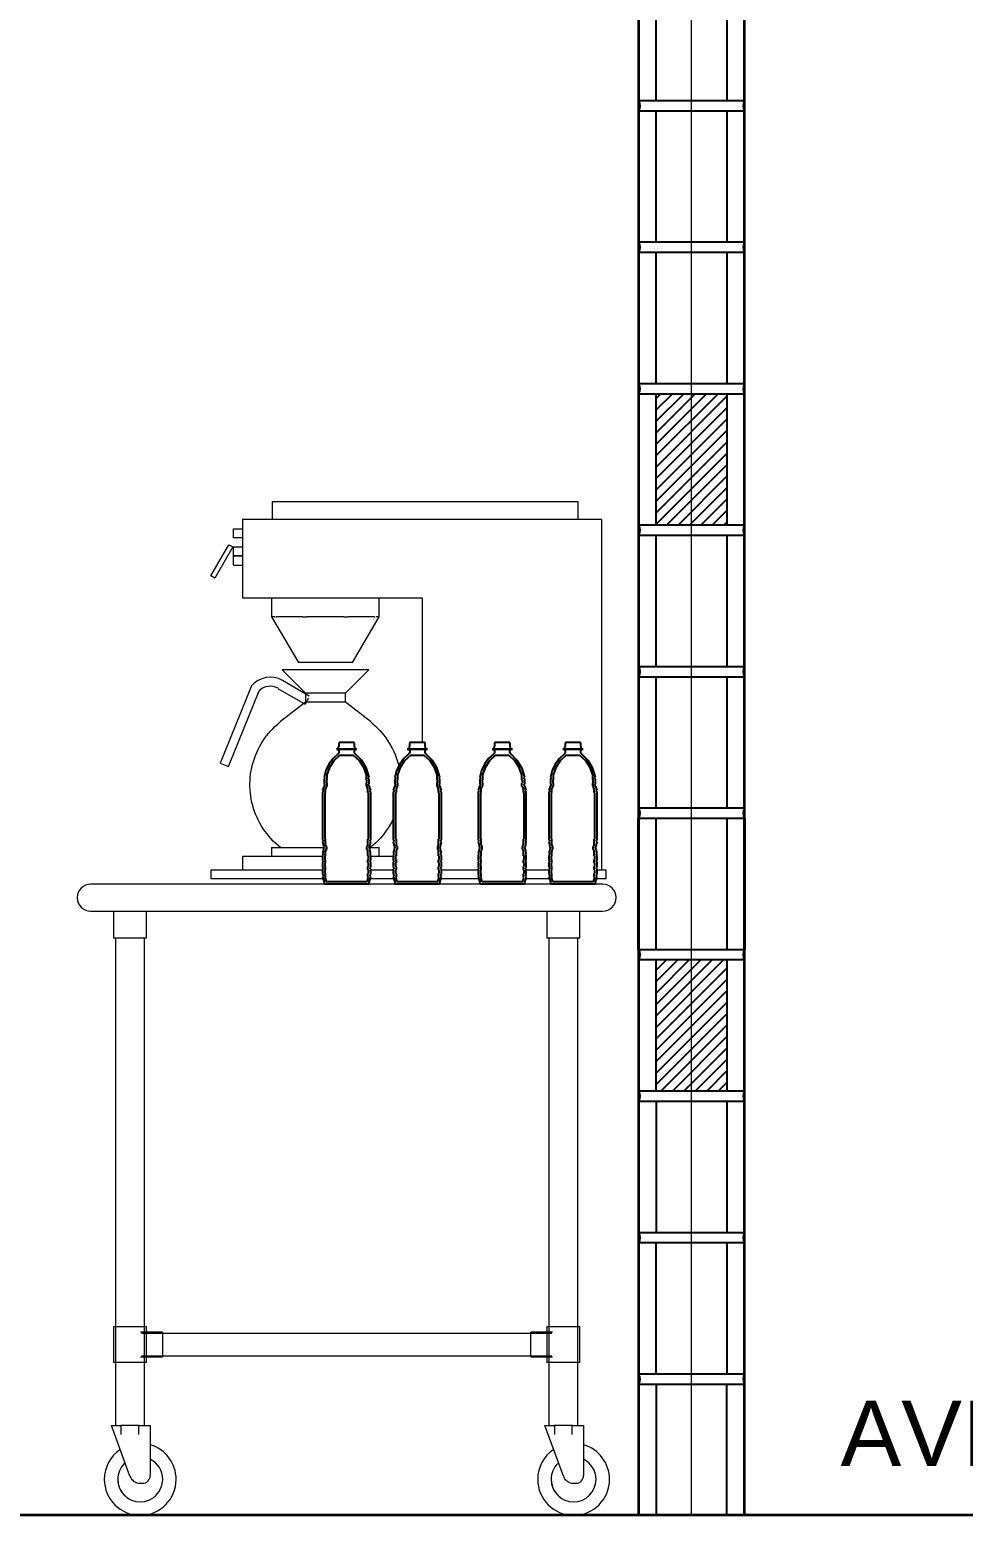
# Model space of a CAD drawing. Header units: inches. Extents: x -6 to 158, y 10 to 161.
# Drawn here: x 18.833 to 20.153, y 32.263 to 34.363 of the extents above; entities that cross this region are included whole.
import ezdxf

# ---------------------------------------------------------------- set-up
doc = ezdxf.new("R2010")
doc.units = ezdxf.units.IN
doc.header["$MEASUREMENT"] = 0
doc.linetypes.add('DASHED2', pattern=[9.525, 6.35, -3.175])
doc.linetypes.add('Grid Line', pattern=[22.225, 12.7, -3.175, 3.175, -3.175])
for name, color, linetype in [('10 HATCH 2', 9, 'Continuous'), ('4 Paredes', 5, 'Continuous'), ('Bloques', 9, 'Continuous'), ('L2', 2, 'Continuous'), ('Proy', 1, 'DASHED2'), ('TEXTO', 2, 'Continuous')]:
    doc.layers.add(name, color=color, linetype=linetype)
for name, color, linetype, lineweight in [('A-FLOR', 5, 'Continuous', 9), ('A-GENM', 3, 'Continuous', 9), ('A-WALL', 5, 'Continuous', 9), ('Q-SPCQ', 1, 'Continuous', 9), ('S-GRID', 1, 'Continuous', 9)]:
    doc.layers.add(name, color=color, linetype=linetype, lineweight=lineweight)
doc.styles.add('style1', font='micross.ttf')
pattern_1 = [(45, (-3109.066727, -1566.303653), (-0.00808223051, 0.00808223051), [])]

# ---------------------------------------------------------------- blocks, each defined once
blk = doc.blocks.new('QF_Eagle_Worktable_Rolled_cat - QF_Eagle_Worktable_Rolled_cat-1529766-Section 1')
at = {"layer": 'Q-SPCQ', "color": 251}
for p, q in [((-14705.1, 892.2), (-15429.1, 892.2)), ((-15429.1, 854.1), (-14705.1, 854.1)), ((-15396.7, 854.1), (-15396.7, 816)), ((-15350.3, 816), (-15350.3, 854.1)), ((-14783.9, 854.1), (-14783.9, 816)), ((-14737.5, 816), (-14737.5, 854.1)), ((-15373.5, 816), (-15396.7, 816)), ((-15394.1, 816), (-15394.1, 127)), ((-15350.3, 816), (-15373.5, 816)), ((-15352.9, 127), (-15352.9, 816)), ((-14760.7, 816), (-14783.9, 816)), ((-14781.4, 816), (-14781.4, 127)), ((-14737.5, 816), (-14760.7, 816)), ((-14740.1, 127), (-14740.1, 816)), ((-15396.7, 266.7), (-15396.7, 215.9)), ((-15396.7, 266.7), (-15350.3, 266.7)), ((-15327.4, 258.8), (-15358.4, 258.8)), ((-14777.1, 257.2), (-15357.1, 257.2)), ((-15350.3, 215.9), (-15350.3, 266.7)), ((-15327.4, 258.8), (-15327.4, 223.8)), ((-14775.8, 258.8), (-14806.9, 258.8)), ((-14806.9, 223.8), (-14806.9, 258.8)), ((-14783.9, 266.7), (-14783.9, 215.9)), ((-14783.9, 266.7), (-14737.5, 266.7)), ((-14737.5, 215.9), (-14737.5, 266.7)), ((-15350.3, 215.9), (-15396.7, 215.9)), ((-15358.4, 223.8), (-15327.4, 223.8)), ((-15357.1, 225.4), (-14777.1, 225.4)), ((-14806.9, 223.8), (-14775.8, 223.8)), ((-14737.5, 215.9), (-14783.9, 215.9)), ((-15399.6, 127), (-15386.4, 127)), ((-15373.5, 55.4), (-15399.6, 127)), ((-15373.5, 127), (-15386.5, 127)), ((-15386.2, 127), (-15386.2, 114.3)), ((-15360.5, 127), (-15373.5, 127)), ((-15360.8, 114.3), (-15360.8, 127)), ((-15360.6, 127), (-15344.9, 127)), ((-15344.9, 127), (-15344.9, 56.2)), ((-14786.8, 127), (-14773.6, 127)), ((-14760.7, 55.4), (-14786.8, 127)), ((-14760.7, 127), (-14773.7, 127)), ((-14773.4, 127), (-14773.4, 114.3)), ((-14747.7, 127), (-14760.7, 127)), ((-14748, 114.3), (-14748, 127)), ((-14747.8, 127), (-14732.1, 127)), ((-14732.1, 127), (-14732.1, 56.2)), ((-15359, 45.2), (-15355.9, 45.2)), ((-14746.2, 45.2), (-14743.1, 45.2))]:
    blk.add_line(p, q, dxfattribs=at)
for centre, radius, start, end in [((-15429.1, 873.1), 19.1, 90, 270), ((-14705.1, 873.1), 19, 270, 90), ((-15359, 50.8), 50.8, 123.8167, 180), ((-15359, 50.8), 50.8, 0, 73.8374), ((-14746.2, 50.8), 50.8, 123.8167, 180), ((-14746.2, 50.8), 50.8, 360, 73.8374), ((-15359, 50.8), 31.8, 135, 180), ((-15358.9, 50.8), 31.8, 135, 180), ((-15359, 50.8), 31.8, 0, 63.4816), ((-14746.2, 50.8), 31.7, 135, 180), ((-14746.1, 50.8), 31.8, 135, 180), ((-14746.2, 50.8), 31.7, 0, 63.4816), ((-15359, 50.8), 50.8, 180, 360), ((-15359, 50.8), 31.8, 180, 0), ((-15358.9, 50.8), 31.8, 180, 240), ((-15359, 60.6), 15.4, 200, 270), ((-15355.9, 56.2), 11, 270, 360), ((-14746.2, 50.8), 50.8, 180, 360), ((-14746.2, 50.8), 31.8, 180, 0), ((-14746.1, 50.8), 31.7, 180, 240), ((-14746.2, 60.6), 15.4, 200, 270), ((-14743.1, 56.2), 11, 270, 360)]:
    blk.add_arc(centre, radius, start, end, dxfattribs=at)
blk = doc.blocks.new('Water_Bottle_11563 - Water_Bottle_11563-1530860-Section 1')
at = {"layer": 'A-GENM', "color": 251, "lineweight": 25}
for p, q in [((-15067.1, 1092.4), (-15077.6, 1092.4)), ((-15056.6, 1092.4), (-15067.1, 1092.4)), ((-15067.1, 1083.1), (-15081.4, 1083.1)), ((-15079.1, 1077.2), (-15079.1, 1076.4)), ((-15078.9, 1086.3), (-15078.9, 1083.1)), ((-15078.9, 1083.1), (-15067.1, 1083.1)), ((-15078.2, 1091.5), (-15078.2, 1086.9)), ((-15078, 1082.3), (-15078, 1077.5)), ((-15067.1, 1073.9), (-15077, 1073.9)), ((-15067.1, 1083.1), (-15055.4, 1083.1)), ((-15052.8, 1083.1), (-15067.1, 1083.1)), ((-15057.3, 1073.9), (-15067.1, 1073.9)), ((-15056.2, 1077.5), (-15056.2, 1082.3)), ((-15056.1, 1086.9), (-15056.1, 1091.5)), ((-15055.4, 1083.1), (-15055.4, 1086.3)), ((-15055.1, 1076.4), (-15055.1, 1077.2)), ((-15099, 1031.1), (-15101.2, 1025.1)), ((-15099, 1043.3), (-15098.3, 1042.6)), ((-15098.3, 1041.2), (-15099, 1040.5)), ((-15099, 1040.5), (-15099, 1033.8)), ((-15099, 1033.8), (-15098.3, 1033.2)), ((-15098.3, 1031.8), (-15099, 1031.1)), ((-15098.3, 1042.6), (-15098.3, 1041.2)), ((-15098.3, 1033.2), (-15098.3, 1031.8)), ((-15096.2, 1029.4), (-15097.3, 1026.4)), ((-15095.1, 1030.5), (-15096.2, 1029.4)), ((-15095.1, 1039.9), (-15095.7, 1039.2)), ((-15095.7, 1039.2), (-15095.7, 1035.2)), ((-15095.7, 1035.2), (-15095.1, 1034.5)), ((-15095.1, 1046.5), (-15095.1, 1039.9)), ((-15095.1, 1034.5), (-15095.1, 1030.5)), ((-15039.2, 1039.9), (-15039.2, 1046.5)), ((-15038.5, 1039.2), (-15039.2, 1039.9)), ((-15039.2, 1034.5), (-15038.5, 1035.2)), ((-15039.2, 1030.5), (-15039.2, 1034.5)), ((-15038, 1029.4), (-15039.2, 1030.5)), ((-15038.5, 1035.2), (-15038.5, 1039.2)), ((-15037, 1026.4), (-15038, 1029.4)), ((-15036, 1042.6), (-15035.3, 1043.3)), ((-15036, 1041.2), (-15036, 1042.6)), ((-15035.3, 1040.5), (-15036, 1041.2)), ((-15036, 1033.2), (-15035.3, 1033.8)), ((-15036, 1031.8), (-15036, 1033.2)), ((-15035.3, 1031.1), (-15036, 1031.8)), ((-15035.3, 1033.8), (-15035.3, 1040.5)), ((-15033.1, 1025.1), (-15035.3, 1031.1)), ((-15101.2, 1025.1), (-15100.5, 1024.4)), ((-15100.5, 1023.1), (-15101.2, 1022.4)), ((-15101.2, 1022.4), (-15101.2, 955)), ((-15100.5, 1024.4), (-15100.5, 1023.1)), ((-15097.3, 1021.7), (-15098, 1021.1)), ((-15098, 1021.1), (-15098, 956.3)), ((-15097.3, 1026.4), (-15097.3, 1021.7)), ((-15037, 1021.7), (-15037, 1026.4)), ((-15036.3, 1021.1), (-15037, 1021.7)), ((-15036.3, 956.3), (-15036.3, 1021.1)), ((-15033.7, 1024.4), (-15033.1, 1025.1)), ((-15033.7, 1023.1), (-15033.7, 1024.4)), ((-15033.1, 1022.4), (-15033.7, 1023.1)), ((-15033.1, 955), (-15033.1, 1022.4)), ((-15101.2, 955), (-15100.5, 954.3)), ((-15100.5, 953), (-15101.2, 952.3)), ((-15100.5, 954.3), (-15100.5, 953)), ((-15098, 956.3), (-15097.3, 955.6)), ((-15097.3, 955.6), (-15097.3, 949.1)), ((-15096.6, 945.9), (-15095.8, 945.1)), ((-15095.8, 945.1), (-15095.8, 941.4)), ((-15038.4, 945.1), (-15037.6, 945.9)), ((-15038.4, 941.4), (-15038.4, 945.1)), ((-15037, 955.6), (-15036.3, 956.3)), ((-15037, 949.1), (-15037, 955.6)), ((-15033.7, 954.3), (-15033.1, 955)), ((-15033.7, 953), (-15033.7, 954.3)), ((-15033.1, 952.3), (-15033.7, 953)), ((-15101.2, 935.6), (-15100.5, 934.9)), ((-15100.5, 933.5), (-15101.2, 932.9)), ((-15101.2, 932.9), (-15101.2, 925.8)), ((-15101.2, 925.8), (-15100.5, 925.1)), ((-15100.5, 934.9), (-15100.5, 933.5)), ((-15100.5, 925.1), (-15100.5, 923.8)), ((-15099, 943), (-15099.7, 942.5)), ((-15099.6, 944.4), (-15099, 943.8)), ((-15099, 943.8), (-15099, 943)), ((-15097.3, 932.2), (-15098, 931.6)), ((-15098, 931.6), (-15098, 927.1)), ((-15098, 927.1), (-15097.3, 926.5)), ((-15097.3, 938.4), (-15097.3, 932.2)), ((-15097.3, 926.5), (-15097.3, 922.5)), ((-15095.8, 941.4), (-15096.8, 940.7)), ((-15037.4, 940.7), (-15038.4, 941.4)), ((-15037, 932.2), (-15037, 938.4)), ((-15036.3, 931.6), (-15037, 932.2)), ((-15037, 926.5), (-15036.3, 927.1)), ((-15037, 922.5), (-15037, 926.5)), ((-15036.3, 927.1), (-15036.3, 931.6)), ((-15035.2, 943.8), (-15034.6, 944.4)), ((-15035.2, 943), (-15035.2, 943.8)), ((-15034.5, 942.5), (-15035.2, 943)), ((-15033.7, 934.9), (-15033.1, 935.6)), ((-15033.7, 933.5), (-15033.7, 934.9)), ((-15033.1, 932.9), (-15033.7, 933.5)), ((-15033.7, 925.1), (-15033.1, 925.8)), ((-15033.7, 923.8), (-15033.7, 925.1)), ((-15033.1, 925.8), (-15033.1, 932.9)), ((-15100.5, 923.8), (-15101.2, 923.1)), ((-15101.2, 923.1), (-15101.2, 916)), ((-15101.2, 916), (-15100.5, 915.4)), ((-15100.5, 914), (-15101.2, 913.3)), ((-15101.2, 913.3), (-15101.2, 906.3)), ((-15101.2, 906.3), (-15100.5, 905.6)), ((-15100.5, 904.1), (-15101.2, 902.8)), ((-15100.5, 915.4), (-15100.5, 914)), ((-15100.5, 905.6), (-15100.5, 904.1)), ((-15097.3, 922.5), (-15098, 921.8)), ((-15098, 921.8), (-15098, 917.4)), ((-15098, 917.4), (-15097.3, 916.7)), ((-15097.3, 912.7), (-15098, 912)), ((-15098, 912), (-15098, 907.6)), ((-15098, 907.6), (-15097.3, 906.9)), ((-15097.3, 903.2), (-15097.8, 902.3)), ((-15097.3, 916.7), (-15097.3, 912.7)), ((-15097.3, 906.9), (-15097.3, 903.2)), ((-15036.3, 921.8), (-15037, 922.5)), ((-15037, 916.7), (-15036.3, 917.4)), ((-15037, 912.7), (-15037, 916.7)), ((-15036.3, 912), (-15037, 912.7)), ((-15037, 906.9), (-15036.3, 907.6)), ((-15037, 903.2), (-15037, 906.9)), ((-15036.4, 902.3), (-15037, 903.2)), ((-15036.3, 917.4), (-15036.3, 921.8)), ((-15036.3, 907.6), (-15036.3, 912)), ((-15033.1, 923.1), (-15033.7, 923.8)), ((-15033.7, 915.4), (-15033.1, 916)), ((-15033.7, 914), (-15033.7, 915.4)), ((-15033.1, 913.3), (-15033.7, 914)), ((-15033.7, 905.6), (-15033.1, 906.3)), ((-15033.7, 904.1), (-15033.7, 905.6)), ((-15033, 902.8), (-15033.7, 904.1)), ((-15033.1, 916), (-15033.1, 923.1)), ((-15033.1, 906.3), (-15033.1, 913.3)), ((-15101.2, 902.8), (-15098.5, 892.6)), ((-15098.5, 892.6), (-15067.1, 892.6)), ((-15097.8, 902.3), (-15096.1, 895.9)), ((-15096.1, 895.9), (-15067.1, 895.9)), ((-15067.1, 895.9), (-15038.2, 895.9)), ((-15067.1, 892.6), (-15035.7, 892.6)), ((-15038.2, 895.9), (-15036.4, 902.3)), ((-15035.7, 892.6), (-15033, 902.8))]:
    blk.add_line(p, q, dxfattribs=at)
at = {"layer": 'A-GENM', "color": 251}
for p, q in [((-15101.2, 1025.1), (-15100.5, 1025.1)), ((-15033.7, 1025.1), (-15033.1, 1025.1))]:
    blk.add_line(p, q, dxfattribs=at)
at = {"layer": 'A-GENM', "color": 251, "lineweight": 25, "flags": 128}
for points in [[(-15079.1, 1076.4), (-15086.3, 1069.7), (-15092.1, 1061.7), (-15096.4, 1052.8), (-15099, 1043.3)], [(-15077, 1073.9), (-15085.1, 1066.3), (-15091.3, 1057), (-15095.1, 1046.5)], [(-15039.2, 1046.5), (-15043, 1057), (-15049.1, 1066.3), (-15057.3, 1073.9)], [(-15035.3, 1043.3), (-15039.1, 1055.8), (-15045.8, 1067.1), (-15055.1, 1076.4)], [(-15101.2, 952.3), (-15100.4, 948.3), (-15099.6, 944.4)], [(-15097.3, 949.1), (-15097, 947.5), (-15096.6, 945.9)], [(-15037.6, 945.9), (-15037.3, 947.5), (-15037, 949.1)], [(-15034.6, 944.4), (-15033.8, 948.3), (-15033.1, 952.3)], [(-15099.7, 942.5), (-15100.4, 939), (-15101.2, 935.6)], [(-15096.8, 940.7), (-15097, 939.5), (-15097.3, 938.4)], [(-15037, 938.4), (-15037.2, 939.5), (-15037.4, 940.7)], [(-15033.1, 935.6), (-15033.8, 939), (-15034.5, 942.5)]]:
    blk.add_lwpolyline(points, dxfattribs=at)
at = {"layer": 'A-GENM', "color": 251, "lineweight": 25}
for centre, radius, start, end in [((-14850, 947.9), 269.6, 147.5988, 147.8027), ((-15284.2, 947.9), 269.6, 32.1973, 32.4012), ((-14975.8, 1498.4), 428.5, 255.7217, 256.1961), ((-14997.8, 750.3), 336.9, 103.7759, 103.971), ((-14939.2, 935.4), 205.6, 132.5195, 132.7859), ((-15158.5, 1498.4), 428.5, 283.8039, 284.2783), ((-15136.4, 750.3), 336.9, 76.029, 76.2241), ((-15195, 935.4), 205.6, 47.2141, 47.4805)]:
    blk.add_arc(centre, radius, start, end, dxfattribs=at)
blk = doc.blocks.new('Water_Bottle_11563 - Water_Bottle_11563-V4-Section 1')
at = {"layer": 'A-GENM', "color": 251, "lineweight": 25}
for p, q in [((-14967.1, 1092.4), (-14977.6, 1092.4)), ((-14956.6, 1092.4), (-14967.1, 1092.4)), ((-14967.1, 1083.1), (-14981.4, 1083.1)), ((-14979.1, 1077.2), (-14979.1, 1076.4)), ((-14978.9, 1086.3), (-14978.9, 1083.1)), ((-14978.9, 1083.1), (-14967.1, 1083.1)), ((-14978.2, 1091.5), (-14978.2, 1086.9)), ((-14978, 1082.3), (-14978, 1077.5)), ((-14967.1, 1073.9), (-14977, 1073.9)), ((-14967.1, 1083.1), (-14955.4, 1083.1)), ((-14952.8, 1083.1), (-14967.1, 1083.1)), ((-14957.3, 1073.9), (-14967.1, 1073.9)), ((-14956.2, 1077.5), (-14956.2, 1082.3)), ((-14956.1, 1086.9), (-14956.1, 1091.5)), ((-14955.4, 1083.1), (-14955.4, 1086.3)), ((-14955.1, 1076.4), (-14955.1, 1077.2)), ((-14999, 1031.1), (-15001.2, 1025.1)), ((-14999, 1043.3), (-14998.3, 1042.6)), ((-14998.3, 1041.2), (-14999, 1040.5)), ((-14999, 1040.5), (-14999, 1033.8)), ((-14999, 1033.8), (-14998.3, 1033.2)), ((-14998.3, 1031.8), (-14999, 1031.1)), ((-14998.3, 1042.6), (-14998.3, 1041.2)), ((-14998.3, 1033.2), (-14998.3, 1031.8)), ((-14996.2, 1029.4), (-14997.3, 1026.4)), ((-14995.1, 1030.5), (-14996.2, 1029.4)), ((-14995.1, 1039.9), (-14995.7, 1039.2)), ((-14995.7, 1039.2), (-14995.7, 1035.2)), ((-14995.7, 1035.2), (-14995.1, 1034.5)), ((-14995.1, 1046.5), (-14995.1, 1039.9)), ((-14995.1, 1034.5), (-14995.1, 1030.5)), ((-14939.2, 1039.9), (-14939.2, 1046.5)), ((-14938.5, 1039.2), (-14939.2, 1039.9)), ((-14939.2, 1034.5), (-14938.5, 1035.2)), ((-14939.2, 1030.5), (-14939.2, 1034.5)), ((-14938, 1029.4), (-14939.2, 1030.5)), ((-14938.5, 1035.2), (-14938.5, 1039.2)), ((-14937, 1026.4), (-14938, 1029.4)), ((-14936, 1042.6), (-14935.3, 1043.3)), ((-14936, 1041.2), (-14936, 1042.6)), ((-14935.3, 1040.5), (-14936, 1041.2)), ((-14936, 1033.2), (-14935.3, 1033.8)), ((-14936, 1031.8), (-14936, 1033.2)), ((-14935.3, 1031.1), (-14936, 1031.8)), ((-14935.3, 1033.8), (-14935.3, 1040.5)), ((-14933.1, 1025.1), (-14935.3, 1031.1)), ((-15001.2, 1025.1), (-15000.5, 1024.4)), ((-15000.5, 1023.1), (-15001.2, 1022.4)), ((-15001.2, 1022.4), (-15001.2, 955)), ((-15000.5, 1024.4), (-15000.5, 1023.1)), ((-14997.3, 1021.7), (-14998, 1021.1)), ((-14998, 1021.1), (-14998, 956.3)), ((-14997.3, 1026.4), (-14997.3, 1021.7)), ((-14937, 1021.7), (-14937, 1026.4)), ((-14936.3, 1021.1), (-14937, 1021.7)), ((-14936.3, 956.3), (-14936.3, 1021.1)), ((-14933.7, 1024.4), (-14933.1, 1025.1)), ((-14933.7, 1023.1), (-14933.7, 1024.4)), ((-14933.1, 1022.4), (-14933.7, 1023.1)), ((-14933.1, 955), (-14933.1, 1022.4)), ((-15001.2, 955), (-15000.5, 954.3)), ((-15000.5, 953), (-15001.2, 952.3)), ((-15000.5, 954.3), (-15000.5, 953)), ((-14998, 956.3), (-14997.3, 955.6)), ((-14997.3, 955.6), (-14997.3, 949.1)), ((-14996.6, 945.9), (-14995.8, 945.1)), ((-14995.8, 945.1), (-14995.8, 941.4)), ((-14938.4, 945.1), (-14937.6, 945.9)), ((-14938.4, 941.4), (-14938.4, 945.1)), ((-14937, 955.6), (-14936.3, 956.3)), ((-14937, 949.1), (-14937, 955.6)), ((-14933.7, 954.3), (-14933.1, 955)), ((-14933.7, 953), (-14933.7, 954.3)), ((-14933.1, 952.3), (-14933.7, 953)), ((-15001.2, 935.6), (-15000.5, 934.9)), ((-15000.5, 933.5), (-15001.2, 932.9)), ((-15001.2, 932.9), (-15001.2, 925.8)), ((-15001.2, 925.8), (-15000.5, 925.1)), ((-15000.5, 934.9), (-15000.5, 933.5)), ((-15000.5, 925.1), (-15000.5, 923.8)), ((-14999, 943), (-14999.7, 942.5)), ((-14999.6, 944.4), (-14999, 943.8)), ((-14999, 943.8), (-14999, 943)), ((-14997.3, 932.2), (-14998, 931.6)), ((-14998, 931.6), (-14998, 927.1)), ((-14998, 927.1), (-14997.3, 926.5)), ((-14997.3, 938.4), (-14997.3, 932.2)), ((-14997.3, 926.5), (-14997.3, 922.5)), ((-14995.8, 941.4), (-14996.8, 940.7)), ((-14937.4, 940.7), (-14938.4, 941.4)), ((-14937, 932.2), (-14937, 938.4)), ((-14936.3, 931.6), (-14937, 932.2)), ((-14937, 926.5), (-14936.3, 927.1)), ((-14937, 922.5), (-14937, 926.5)), ((-14936.3, 927.1), (-14936.3, 931.6)), ((-14935.2, 943.8), (-14934.6, 944.4)), ((-14935.2, 943), (-14935.2, 943.8)), ((-14934.5, 942.5), (-14935.2, 943)), ((-14933.7, 934.9), (-14933.1, 935.6)), ((-14933.7, 933.5), (-14933.7, 934.9)), ((-14933.1, 932.9), (-14933.7, 933.5)), ((-14933.7, 925.1), (-14933.1, 925.8)), ((-14933.7, 923.8), (-14933.7, 925.1)), ((-14933.1, 925.8), (-14933.1, 932.9)), ((-15000.5, 923.8), (-15001.2, 923.1)), ((-15001.2, 923.1), (-15001.2, 916)), ((-15001.2, 916), (-15000.5, 915.4)), ((-15000.5, 914), (-15001.2, 913.3)), ((-15001.2, 913.3), (-15001.2, 906.3)), ((-15001.2, 906.3), (-15000.5, 905.6)), ((-15000.5, 904.1), (-15001.2, 902.8)), ((-15000.5, 915.4), (-15000.5, 914)), ((-15000.5, 905.6), (-15000.5, 904.1)), ((-14997.3, 922.5), (-14998, 921.8)), ((-14998, 921.8), (-14998, 917.4)), ((-14998, 917.4), (-14997.3, 916.7)), ((-14997.3, 912.7), (-14998, 912)), ((-14998, 912), (-14998, 907.6)), ((-14998, 907.6), (-14997.3, 906.9)), ((-14997.3, 903.2), (-14997.8, 902.3)), ((-14997.3, 916.7), (-14997.3, 912.7)), ((-14997.3, 906.9), (-14997.3, 903.2)), ((-14936.3, 921.8), (-14937, 922.5)), ((-14937, 916.7), (-14936.3, 917.4)), ((-14937, 912.7), (-14937, 916.7)), ((-14936.3, 912), (-14937, 912.7)), ((-14937, 906.9), (-14936.3, 907.6)), ((-14937, 903.2), (-14937, 906.9)), ((-14936.4, 902.3), (-14937, 903.2)), ((-14936.3, 917.4), (-14936.3, 921.8)), ((-14936.3, 907.6), (-14936.3, 912)), ((-14933.1, 923.1), (-14933.7, 923.8)), ((-14933.7, 915.4), (-14933.1, 916)), ((-14933.7, 914), (-14933.7, 915.4)), ((-14933.1, 913.3), (-14933.7, 914)), ((-14933.7, 905.6), (-14933.1, 906.3)), ((-14933.7, 904.1), (-14933.7, 905.6)), ((-14933, 902.8), (-14933.7, 904.1)), ((-14933.1, 916), (-14933.1, 923.1)), ((-14933.1, 906.3), (-14933.1, 913.3)), ((-15001.2, 902.8), (-14998.5, 892.6)), ((-14998.5, 892.6), (-14967.1, 892.6)), ((-14997.8, 902.3), (-14996.1, 895.9)), ((-14996.1, 895.9), (-14967.1, 895.9)), ((-14967.1, 895.9), (-14938.2, 895.9)), ((-14967.1, 892.6), (-14935.7, 892.6)), ((-14938.2, 895.9), (-14936.4, 902.3)), ((-14935.7, 892.6), (-14933, 902.8))]:
    blk.add_line(p, q, dxfattribs=at)
at = {"layer": 'A-GENM', "color": 251}
for p, q in [((-15001.2, 1025.1), (-15000.5, 1025.1)), ((-14933.7, 1025.1), (-14933.1, 1025.1))]:
    blk.add_line(p, q, dxfattribs=at)
at = {"layer": 'A-GENM', "color": 251, "lineweight": 25, "flags": 128}
for points in [[(-14979.1, 1076.4), (-14986.3, 1069.7), (-14992.1, 1061.7), (-14996.4, 1052.8), (-14999, 1043.3)], [(-14977, 1073.9), (-14985.1, 1066.3), (-14991.3, 1057), (-14995.1, 1046.5)], [(-14939.2, 1046.5), (-14943, 1057), (-14949.1, 1066.3), (-14957.3, 1073.9)], [(-14935.3, 1043.3), (-14939.1, 1055.8), (-14945.8, 1067.1), (-14955.1, 1076.4)], [(-15001.2, 952.3), (-15000.4, 948.3), (-14999.6, 944.4)], [(-14997.3, 949.1), (-14997, 947.5), (-14996.6, 945.9)], [(-14937.6, 945.9), (-14937.3, 947.5), (-14937, 949.1)], [(-14934.6, 944.4), (-14933.8, 948.3), (-14933.1, 952.3)], [(-14999.7, 942.5), (-15000.4, 939), (-15001.2, 935.6)], [(-14996.8, 940.7), (-14997, 939.5), (-14997.3, 938.4)], [(-14937, 938.4), (-14937.2, 939.5), (-14937.4, 940.7)], [(-14933.1, 935.6), (-14933.8, 939), (-14934.5, 942.5)]]:
    blk.add_lwpolyline(points, dxfattribs=at)
at = {"layer": 'A-GENM', "color": 251, "lineweight": 25}
for centre, radius, start, end in [((-14750, 947.9), 269.6, 147.5988, 147.8027), ((-15184.2, 947.9), 269.6, 32.1973, 32.4012), ((-14875.8, 1498.4), 428.5, 255.7217, 256.1961), ((-14897.8, 750.3), 336.9, 103.7759, 103.971), ((-14839.2, 935.4), 205.6, 132.5195, 132.7859), ((-15058.5, 1498.4), 428.5, 283.8039, 284.2783), ((-15036.4, 750.3), 336.9, 76.029, 76.2241), ((-15095, 935.4), 205.6, 47.2141, 47.4805)]:
    blk.add_arc(centre, radius, start, end, dxfattribs=at)
blk = doc.blocks.new('Water_Bottle_11563 - Water_Bottle_11563-V5-Section 1')
at = {"layer": 'A-GENM', "color": 251, "lineweight": 25}
for p, q in [((-14847.1, 1092.4), (-14857.6, 1092.4)), ((-14836.6, 1092.4), (-14847.1, 1092.4)), ((-14847.1, 1083.1), (-14861.4, 1083.1)), ((-14859.1, 1077.2), (-14859.1, 1076.4)), ((-14858.9, 1086.3), (-14858.9, 1083.1)), ((-14858.9, 1083.1), (-14847.1, 1083.1)), ((-14858.2, 1091.5), (-14858.2, 1086.9)), ((-14858, 1082.3), (-14858, 1077.5)), ((-14847.1, 1073.9), (-14857, 1073.9)), ((-14847.1, 1083.1), (-14835.4, 1083.1)), ((-14832.8, 1083.1), (-14847.1, 1083.1)), ((-14837.3, 1073.9), (-14847.1, 1073.9)), ((-14836.2, 1077.5), (-14836.2, 1082.3)), ((-14836.1, 1086.9), (-14836.1, 1091.5)), ((-14835.4, 1083.1), (-14835.4, 1086.3)), ((-14835.1, 1076.4), (-14835.1, 1077.2)), ((-14879, 1031.1), (-14881.2, 1025.1)), ((-14879, 1043.3), (-14878.3, 1042.6)), ((-14878.3, 1041.2), (-14879, 1040.5)), ((-14879, 1040.5), (-14879, 1033.8)), ((-14879, 1033.8), (-14878.3, 1033.2)), ((-14878.3, 1031.8), (-14879, 1031.1)), ((-14878.3, 1042.6), (-14878.3, 1041.2)), ((-14878.3, 1033.2), (-14878.3, 1031.8)), ((-14876.2, 1029.4), (-14877.3, 1026.4)), ((-14875.1, 1030.5), (-14876.2, 1029.4)), ((-14875.1, 1039.9), (-14875.7, 1039.2)), ((-14875.7, 1039.2), (-14875.7, 1035.2)), ((-14875.7, 1035.2), (-14875.1, 1034.5)), ((-14875.1, 1046.5), (-14875.1, 1039.9)), ((-14875.1, 1034.5), (-14875.1, 1030.5)), ((-14819.2, 1039.9), (-14819.2, 1046.5)), ((-14818.5, 1039.2), (-14819.2, 1039.9)), ((-14819.2, 1034.5), (-14818.5, 1035.2)), ((-14819.2, 1030.5), (-14819.2, 1034.5)), ((-14818, 1029.4), (-14819.2, 1030.5)), ((-14818.5, 1035.2), (-14818.5, 1039.2)), ((-14817, 1026.4), (-14818, 1029.4)), ((-14816, 1042.6), (-14815.3, 1043.3)), ((-14816, 1041.2), (-14816, 1042.6)), ((-14815.3, 1040.5), (-14816, 1041.2)), ((-14816, 1033.2), (-14815.3, 1033.8)), ((-14816, 1031.8), (-14816, 1033.2)), ((-14815.3, 1031.1), (-14816, 1031.8)), ((-14815.3, 1033.8), (-14815.3, 1040.5)), ((-14813.1, 1025.1), (-14815.3, 1031.1)), ((-14881.2, 1025.1), (-14880.5, 1024.4)), ((-14880.5, 1023.1), (-14881.2, 1022.4)), ((-14881.2, 1022.4), (-14881.2, 955)), ((-14880.5, 1024.4), (-14880.5, 1023.1)), ((-14877.3, 1021.7), (-14878, 1021.1)), ((-14878, 1021.1), (-14878, 956.3)), ((-14877.3, 1026.4), (-14877.3, 1021.7)), ((-14817, 1021.7), (-14817, 1026.4)), ((-14816.3, 1021.1), (-14817, 1021.7)), ((-14816.3, 956.3), (-14816.3, 1021.1)), ((-14813.7, 1024.4), (-14813.1, 1025.1)), ((-14813.7, 1023.1), (-14813.7, 1024.4)), ((-14813.1, 1022.4), (-14813.7, 1023.1)), ((-14813.1, 955), (-14813.1, 1022.4)), ((-14881.2, 955), (-14880.5, 954.3)), ((-14880.5, 953), (-14881.2, 952.3)), ((-14880.5, 954.3), (-14880.5, 953)), ((-14878, 956.3), (-14877.3, 955.6)), ((-14877.3, 955.6), (-14877.3, 949.1)), ((-14876.6, 945.9), (-14875.8, 945.1)), ((-14875.8, 945.1), (-14875.8, 941.4)), ((-14818.4, 945.1), (-14817.6, 945.9)), ((-14818.4, 941.4), (-14818.4, 945.1)), ((-14817, 955.6), (-14816.3, 956.3)), ((-14817, 949.1), (-14817, 955.6)), ((-14813.7, 954.3), (-14813.1, 955)), ((-14813.7, 953), (-14813.7, 954.3)), ((-14813.1, 952.3), (-14813.7, 953)), ((-14881.2, 935.6), (-14880.5, 934.9)), ((-14880.5, 933.5), (-14881.2, 932.9)), ((-14881.2, 932.9), (-14881.2, 925.8)), ((-14881.2, 925.8), (-14880.5, 925.1)), ((-14880.5, 934.9), (-14880.5, 933.5)), ((-14880.5, 925.1), (-14880.5, 923.8)), ((-14879, 943), (-14879.7, 942.5)), ((-14879.6, 944.4), (-14879, 943.8)), ((-14879, 943.8), (-14879, 943)), ((-14877.3, 932.2), (-14878, 931.6)), ((-14878, 931.6), (-14878, 927.1)), ((-14878, 927.1), (-14877.3, 926.5)), ((-14877.3, 938.4), (-14877.3, 932.2)), ((-14877.3, 926.5), (-14877.3, 922.5)), ((-14875.8, 941.4), (-14876.8, 940.7)), ((-14817.4, 940.7), (-14818.4, 941.4)), ((-14817, 932.2), (-14817, 938.4)), ((-14816.3, 931.6), (-14817, 932.2)), ((-14817, 926.5), (-14816.3, 927.1)), ((-14817, 922.5), (-14817, 926.5)), ((-14816.3, 927.1), (-14816.3, 931.6)), ((-14815.2, 943.8), (-14814.6, 944.4)), ((-14815.2, 943), (-14815.2, 943.8)), ((-14814.5, 942.5), (-14815.2, 943)), ((-14813.7, 934.9), (-14813.1, 935.6)), ((-14813.7, 933.5), (-14813.7, 934.9)), ((-14813.1, 932.9), (-14813.7, 933.5)), ((-14813.7, 925.1), (-14813.1, 925.8)), ((-14813.7, 923.8), (-14813.7, 925.1)), ((-14813.1, 925.8), (-14813.1, 932.9)), ((-14880.5, 923.8), (-14881.2, 923.1)), ((-14881.2, 923.1), (-14881.2, 916)), ((-14881.2, 916), (-14880.5, 915.4)), ((-14880.5, 914), (-14881.2, 913.3)), ((-14881.2, 913.3), (-14881.2, 906.3)), ((-14881.2, 906.3), (-14880.5, 905.6)), ((-14880.5, 904.1), (-14881.2, 902.8)), ((-14880.5, 915.4), (-14880.5, 914)), ((-14880.5, 905.6), (-14880.5, 904.1)), ((-14877.3, 922.5), (-14878, 921.8)), ((-14878, 921.8), (-14878, 917.4)), ((-14878, 917.4), (-14877.3, 916.7)), ((-14877.3, 912.7), (-14878, 912)), ((-14878, 912), (-14878, 907.6)), ((-14878, 907.6), (-14877.3, 906.9)), ((-14877.3, 903.2), (-14877.8, 902.3)), ((-14877.3, 916.7), (-14877.3, 912.7)), ((-14877.3, 906.9), (-14877.3, 903.2)), ((-14816.3, 921.8), (-14817, 922.5)), ((-14817, 916.7), (-14816.3, 917.4)), ((-14817, 912.7), (-14817, 916.7)), ((-14816.3, 912), (-14817, 912.7)), ((-14817, 906.9), (-14816.3, 907.6)), ((-14817, 903.2), (-14817, 906.9)), ((-14816.4, 902.3), (-14817, 903.2)), ((-14816.3, 917.4), (-14816.3, 921.8)), ((-14816.3, 907.6), (-14816.3, 912)), ((-14813.1, 923.1), (-14813.7, 923.8)), ((-14813.7, 915.4), (-14813.1, 916)), ((-14813.7, 914), (-14813.7, 915.4)), ((-14813.1, 913.3), (-14813.7, 914)), ((-14813.7, 905.6), (-14813.1, 906.3)), ((-14813.7, 904.1), (-14813.7, 905.6)), ((-14813, 902.8), (-14813.7, 904.1)), ((-14813.1, 916), (-14813.1, 923.1)), ((-14813.1, 906.3), (-14813.1, 913.3)), ((-14881.2, 902.8), (-14878.5, 892.6)), ((-14878.5, 892.6), (-14847.1, 892.6)), ((-14877.8, 902.3), (-14876.1, 895.9)), ((-14876.1, 895.9), (-14847.1, 895.9)), ((-14847.1, 895.9), (-14818.2, 895.9)), ((-14847.1, 892.6), (-14815.7, 892.6)), ((-14818.2, 895.9), (-14816.4, 902.3)), ((-14815.7, 892.6), (-14813, 902.8))]:
    blk.add_line(p, q, dxfattribs=at)
at = {"layer": 'A-GENM', "color": 251}
for p, q in [((-14881.2, 1025.1), (-14880.5, 1025.1)), ((-14813.7, 1025.1), (-14813.1, 1025.1))]:
    blk.add_line(p, q, dxfattribs=at)
at = {"layer": 'A-GENM', "color": 251, "lineweight": 25, "flags": 128}
for points in [[(-14859.1, 1076.4), (-14866.3, 1069.7), (-14872.1, 1061.7), (-14876.4, 1052.8), (-14879, 1043.3)], [(-14857, 1073.9), (-14865.1, 1066.3), (-14871.3, 1057), (-14875.1, 1046.5)], [(-14819.2, 1046.5), (-14823, 1057), (-14829.1, 1066.3), (-14837.3, 1073.9)], [(-14815.3, 1043.3), (-14819.1, 1055.8), (-14825.8, 1067.1), (-14835.1, 1076.4)], [(-14881.2, 952.3), (-14880.4, 948.3), (-14879.6, 944.4)], [(-14877.3, 949.1), (-14877, 947.5), (-14876.6, 945.9)], [(-14817.6, 945.9), (-14817.3, 947.5), (-14817, 949.1)], [(-14814.6, 944.4), (-14813.8, 948.3), (-14813.1, 952.3)], [(-14879.7, 942.5), (-14880.4, 939), (-14881.2, 935.6)], [(-14876.8, 940.7), (-14877, 939.5), (-14877.3, 938.4)], [(-14817, 938.4), (-14817.2, 939.5), (-14817.4, 940.7)], [(-14813.1, 935.6), (-14813.8, 939), (-14814.5, 942.5)]]:
    blk.add_lwpolyline(points, dxfattribs=at)
at = {"layer": 'A-GENM', "color": 251, "lineweight": 25}
for centre, radius, start, end in [((-14630, 947.9), 269.6, 147.5988, 147.8027), ((-15064.2, 947.9), 269.6, 32.1973, 32.4012), ((-14755.8, 1498.4), 428.5, 255.7217, 256.1961), ((-14777.8, 750.3), 336.9, 103.7759, 103.971), ((-14719.2, 935.4), 205.6, 132.5195, 132.7859), ((-14938.5, 1498.4), 428.5, 283.8039, 284.2783), ((-14916.4, 750.3), 336.9, 76.029, 76.2241), ((-14975, 935.4), 205.6, 47.2141, 47.4805)]:
    blk.add_arc(centre, radius, start, end, dxfattribs=at)
blk = doc.blocks.new('Water_Bottle_11563 - Water_Bottle_11563-V6-Section 1')
at = {"layer": 'A-GENM', "color": 251, "lineweight": 25}
for p, q in [((-14747.1, 1092.4), (-14757.6, 1092.4)), ((-14736.6, 1092.4), (-14747.1, 1092.4)), ((-14747.1, 1083.1), (-14761.4, 1083.1)), ((-14759.1, 1077.2), (-14759.1, 1076.4)), ((-14758.9, 1086.3), (-14758.9, 1083.1)), ((-14758.9, 1083.1), (-14747.1, 1083.1)), ((-14758.2, 1091.5), (-14758.2, 1086.9)), ((-14758, 1082.3), (-14758, 1077.5)), ((-14747.1, 1073.9), (-14757, 1073.9)), ((-14747.1, 1083.1), (-14735.4, 1083.1)), ((-14732.8, 1083.1), (-14747.1, 1083.1)), ((-14737.3, 1073.9), (-14747.1, 1073.9)), ((-14736.2, 1077.5), (-14736.2, 1082.3)), ((-14736.1, 1086.9), (-14736.1, 1091.5)), ((-14735.4, 1083.1), (-14735.4, 1086.3)), ((-14735.1, 1076.4), (-14735.1, 1077.2)), ((-14779, 1031.1), (-14781.2, 1025.1)), ((-14779, 1043.3), (-14778.3, 1042.6)), ((-14778.3, 1041.2), (-14779, 1040.5)), ((-14779, 1040.5), (-14779, 1033.8)), ((-14779, 1033.8), (-14778.3, 1033.2)), ((-14778.3, 1031.8), (-14779, 1031.1)), ((-14778.3, 1042.6), (-14778.3, 1041.2)), ((-14778.3, 1033.2), (-14778.3, 1031.8)), ((-14776.2, 1029.4), (-14777.3, 1026.4)), ((-14775.1, 1030.5), (-14776.2, 1029.4)), ((-14775.1, 1039.9), (-14775.7, 1039.2)), ((-14775.7, 1039.2), (-14775.7, 1035.2)), ((-14775.7, 1035.2), (-14775.1, 1034.5)), ((-14775.1, 1046.5), (-14775.1, 1039.9)), ((-14775.1, 1034.5), (-14775.1, 1030.5)), ((-14719.2, 1039.9), (-14719.2, 1046.5)), ((-14718.5, 1039.2), (-14719.2, 1039.9)), ((-14719.2, 1034.5), (-14718.5, 1035.2)), ((-14719.2, 1030.5), (-14719.2, 1034.5)), ((-14718, 1029.4), (-14719.2, 1030.5)), ((-14718.5, 1035.2), (-14718.5, 1039.2)), ((-14717, 1026.4), (-14718, 1029.4)), ((-14716, 1042.6), (-14715.3, 1043.3)), ((-14716, 1041.2), (-14716, 1042.6)), ((-14715.3, 1040.5), (-14716, 1041.2)), ((-14716, 1033.2), (-14715.3, 1033.8)), ((-14716, 1031.8), (-14716, 1033.2)), ((-14715.3, 1031.1), (-14716, 1031.8)), ((-14715.3, 1033.8), (-14715.3, 1040.5)), ((-14713.1, 1025.1), (-14715.3, 1031.1)), ((-14781.2, 1025.1), (-14780.5, 1024.4)), ((-14780.5, 1023.1), (-14781.2, 1022.4)), ((-14781.2, 1022.4), (-14781.2, 955)), ((-14780.5, 1024.4), (-14780.5, 1023.1)), ((-14777.3, 1021.7), (-14778, 1021.1)), ((-14778, 1021.1), (-14778, 956.3)), ((-14777.3, 1026.4), (-14777.3, 1021.7)), ((-14717, 1021.7), (-14717, 1026.4)), ((-14716.3, 1021.1), (-14717, 1021.7)), ((-14716.3, 956.3), (-14716.3, 1021.1)), ((-14713.7, 1024.4), (-14713.1, 1025.1)), ((-14713.7, 1023.1), (-14713.7, 1024.4)), ((-14713.1, 1022.4), (-14713.7, 1023.1)), ((-14713.1, 955), (-14713.1, 1022.4)), ((-14781.2, 955), (-14780.5, 954.3)), ((-14780.5, 953), (-14781.2, 952.3)), ((-14780.5, 954.3), (-14780.5, 953)), ((-14778, 956.3), (-14777.3, 955.6)), ((-14777.3, 955.6), (-14777.3, 949.1)), ((-14776.6, 945.9), (-14775.8, 945.1)), ((-14775.8, 945.1), (-14775.8, 941.4)), ((-14718.4, 945.1), (-14717.6, 945.9)), ((-14718.4, 941.4), (-14718.4, 945.1)), ((-14717, 955.6), (-14716.3, 956.3)), ((-14717, 949.1), (-14717, 955.6)), ((-14713.7, 954.3), (-14713.1, 955)), ((-14713.7, 953), (-14713.7, 954.3)), ((-14713.1, 952.3), (-14713.7, 953)), ((-14781.2, 935.6), (-14780.5, 934.9)), ((-14780.5, 933.5), (-14781.2, 932.9)), ((-14781.2, 932.9), (-14781.2, 925.8)), ((-14781.2, 925.8), (-14780.5, 925.1)), ((-14780.5, 934.9), (-14780.5, 933.5)), ((-14780.5, 925.1), (-14780.5, 923.8)), ((-14779, 943), (-14779.7, 942.5)), ((-14779.6, 944.4), (-14779, 943.8)), ((-14779, 943.8), (-14779, 943)), ((-14777.3, 932.2), (-14778, 931.6)), ((-14778, 931.6), (-14778, 927.1)), ((-14778, 927.1), (-14777.3, 926.5)), ((-14777.3, 938.4), (-14777.3, 932.2)), ((-14777.3, 926.5), (-14777.3, 922.5)), ((-14775.8, 941.4), (-14776.8, 940.7)), ((-14717.4, 940.7), (-14718.4, 941.4)), ((-14717, 932.2), (-14717, 938.4)), ((-14716.3, 931.6), (-14717, 932.2)), ((-14717, 926.5), (-14716.3, 927.1)), ((-14717, 922.5), (-14717, 926.5)), ((-14716.3, 927.1), (-14716.3, 931.6)), ((-14715.2, 943.8), (-14714.6, 944.4)), ((-14715.2, 943), (-14715.2, 943.8)), ((-14714.5, 942.5), (-14715.2, 943)), ((-14713.7, 934.9), (-14713.1, 935.6)), ((-14713.7, 933.5), (-14713.7, 934.9)), ((-14713.1, 932.9), (-14713.7, 933.5)), ((-14713.7, 925.1), (-14713.1, 925.8)), ((-14713.7, 923.8), (-14713.7, 925.1)), ((-14713.1, 925.8), (-14713.1, 932.9)), ((-14780.5, 923.8), (-14781.2, 923.1)), ((-14781.2, 923.1), (-14781.2, 916)), ((-14781.2, 916), (-14780.5, 915.4)), ((-14780.5, 914), (-14781.2, 913.3)), ((-14781.2, 913.3), (-14781.2, 906.3)), ((-14781.2, 906.3), (-14780.5, 905.6)), ((-14780.5, 904.1), (-14781.2, 902.8)), ((-14780.5, 915.4), (-14780.5, 914)), ((-14780.5, 905.6), (-14780.5, 904.1)), ((-14777.3, 922.5), (-14778, 921.8)), ((-14778, 921.8), (-14778, 917.4)), ((-14778, 917.4), (-14777.3, 916.7)), ((-14777.3, 912.7), (-14778, 912)), ((-14778, 912), (-14778, 907.6)), ((-14778, 907.6), (-14777.3, 906.9)), ((-14777.3, 903.2), (-14777.8, 902.3)), ((-14777.3, 916.7), (-14777.3, 912.7)), ((-14777.3, 906.9), (-14777.3, 903.2)), ((-14716.3, 921.8), (-14717, 922.5)), ((-14717, 916.7), (-14716.3, 917.4)), ((-14717, 912.7), (-14717, 916.7)), ((-14716.3, 912), (-14717, 912.7)), ((-14717, 906.9), (-14716.3, 907.6)), ((-14717, 903.2), (-14717, 906.9)), ((-14716.4, 902.3), (-14717, 903.2)), ((-14716.3, 917.4), (-14716.3, 921.8)), ((-14716.3, 907.6), (-14716.3, 912)), ((-14713.1, 923.1), (-14713.7, 923.8)), ((-14713.7, 915.4), (-14713.1, 916)), ((-14713.7, 914), (-14713.7, 915.4)), ((-14713.1, 913.3), (-14713.7, 914)), ((-14713.7, 905.6), (-14713.1, 906.3)), ((-14713.7, 904.1), (-14713.7, 905.6)), ((-14713, 902.8), (-14713.7, 904.1)), ((-14713.1, 916), (-14713.1, 923.1)), ((-14713.1, 906.3), (-14713.1, 913.3)), ((-14781.2, 902.8), (-14778.5, 892.6)), ((-14778.5, 892.6), (-14747.1, 892.6)), ((-14777.8, 902.3), (-14776.1, 895.9)), ((-14776.1, 895.9), (-14747.1, 895.9)), ((-14747.1, 895.9), (-14718.2, 895.9)), ((-14747.1, 892.6), (-14715.7, 892.6)), ((-14718.2, 895.9), (-14716.4, 902.3)), ((-14715.7, 892.6), (-14713, 902.8))]:
    blk.add_line(p, q, dxfattribs=at)
at = {"layer": 'A-GENM', "color": 251}
for p, q in [((-14781.2, 1025.1), (-14780.5, 1025.1)), ((-14713.7, 1025.1), (-14713.1, 1025.1))]:
    blk.add_line(p, q, dxfattribs=at)
at = {"layer": 'A-GENM', "color": 251, "lineweight": 25, "flags": 128}
for points in [[(-14759.1, 1076.4), (-14766.3, 1069.7), (-14772.1, 1061.7), (-14776.4, 1052.8), (-14779, 1043.3)], [(-14757, 1073.9), (-14765.1, 1066.3), (-14771.3, 1057), (-14775.1, 1046.5)], [(-14719.2, 1046.5), (-14723, 1057), (-14729.1, 1066.3), (-14737.3, 1073.9)], [(-14715.3, 1043.3), (-14719.1, 1055.8), (-14725.8, 1067.1), (-14735.1, 1076.4)], [(-14781.2, 952.3), (-14780.4, 948.3), (-14779.6, 944.4)], [(-14777.3, 949.1), (-14777, 947.5), (-14776.6, 945.9)], [(-14717.6, 945.9), (-14717.3, 947.5), (-14717, 949.1)], [(-14714.6, 944.4), (-14713.8, 948.3), (-14713.1, 952.3)], [(-14779.7, 942.5), (-14780.4, 939), (-14781.2, 935.6)], [(-14776.8, 940.7), (-14777, 939.5), (-14777.3, 938.4)], [(-14717, 938.4), (-14717.2, 939.5), (-14717.4, 940.7)], [(-14713.1, 935.6), (-14713.8, 939), (-14714.5, 942.5)]]:
    blk.add_lwpolyline(points, dxfattribs=at)
at = {"layer": 'A-GENM', "color": 251, "lineweight": 25}
for centre, radius, start, end in [((-14530, 947.9), 269.6, 147.5988, 147.8027), ((-14964.2, 947.9), 269.6, 32.1973, 32.4012), ((-14655.8, 1498.4), 428.5, 255.7217, 256.1961), ((-14677.8, 750.3), 336.9, 103.7759, 103.971), ((-14619.2, 935.4), 205.6, 132.5195, 132.7859), ((-14838.5, 1498.4), 428.5, 283.8039, 284.2783), ((-14816.4, 750.3), 336.9, 76.029, 76.2241), ((-14875, 935.4), 205.6, 47.2141, 47.4805)]:
    blk.add_arc(centre, radius, start, end, dxfattribs=at)
blk = doc.blocks.new('K1552 - Brewer_ Coffee_ Auto_ Elect_ 3 Burner_ Front-Back - K1552 - Brewer_ Coffee_ Auto_ Elect_ 3 Burner_ Front-Back-1533536-Section 1')
at = {"layer": 'Q-SPCQ', "color": 251}
for p, q in [((-15171.9, 1433), (-14740.1, 1433)), ((-15171.9, 1407.6), (-15171.9, 1433)), ((-14740.1, 1433), (-14740.1, 1407.6)), ((-14706.3, 1407.6), (-15214.3, 1407.6)), ((-15214.3, 1407.6), (-15214.3, 1297)), ((-14706.3, 912.3), (-14706.3, 1407.6)), ((-15227, 1381.7), (-15227, 1394.4)), ((-15227, 1394.4), (-15214.3, 1394.4)), ((-15259.1, 1328), (-15233.7, 1372)), ((-15228.2, 1368.8), (-15253.6, 1324.8)), ((-15233.7, 1372), (-15228.2, 1368.8)), ((-15214.3, 1381.7), (-15227, 1381.7)), ((-15227, 1356.1), (-15227, 1368.8)), ((-15227, 1368.8), (-15214.3, 1368.8)), ((-15214.3, 1356.1), (-15227, 1356.1)), ((-15214.3, 1355.9), (-15227, 1355.9)), ((-15214.3, 1355.9), (-15227, 1355.9)), ((-15227, 1349.6), (-15227, 1355.7)), ((-15227, 1355.7), (-15227, 1355.7)), ((-15227, 1343.5), (-15227, 1349.6)), ((-15253.6, 1324.8), (-15259.1, 1328)), ((-15227, 1343.5), (-15227, 1343.5)), ((-15227, 1343.2), (-15214.3, 1343.2)), ((-15227, 1343.2), (-15214.3, 1343.2)), ((-15214.3, 1297), (-14960.3, 1297)), ((-15173.3, 1297), (-15173.3, 1270.1)), ((-15020.9, 1270.1), (-15020.9, 1297)), ((-14960.3, 1297), (-14960.3, 1092.4)), ((-15173.3, 1270.1), (-15135.2, 1205.4)), ((-15168.7, 1270.1), (-15173.3, 1270.1)), ((-15167.5, 1270.1), (-15166.2, 1270.1)), ((-15129.3, 1270.1), (-15166.2, 1270.1)), ((-15129.4, 1270.1), (-15123.1, 1270.1)), ((-15097.1, 1270.1), (-15123.2, 1270.1)), ((-15071, 1270.1), (-15097.1, 1270.1)), ((-15071.1, 1270.1), (-15064.9, 1270.1)), ((-15028, 1270.1), (-15064.9, 1270.1)), ((-15059, 1205.4), (-15020.9, 1270.1)), ((-15028.1, 1270.1), (-15026.7, 1270.1)), ((-15020.9, 1270.1), (-15025.5, 1270.1)), ((-15097.1, 1205.4), (-15135.2, 1205.4)), ((-15059, 1205.4), (-15097.1, 1205.4)), ((-15158.5, 1195.1), (-15125.5, 1162.1)), ((-15035.8, 1195.1), (-15158.5, 1195.1)), ((-15120, 1158.1), (-15158, 1180)), ((-15068.8, 1162.1), (-15035.8, 1195.1)), ((-15201.8, 1172.3), (-15245.9, 1063.1)), ((-15234.1, 1058.4), (-15190.9, 1165.4)), ((-15164.4, 1169), (-15125.9, 1146.8)), ((-15121.1, 1155), (-15125.9, 1146.8)), ((-15125.5, 1162.1), (-15125.5, 1149.4)), ((-15068.8, 1162.1), (-15125.5, 1162.1)), ((-15068.8, 1149.4), (-15068.8, 1162.1)), ((-15125.5, 1149.4), (-15160.6, 1121.9)), ((-15068.8, 1149.4), (-15125.2, 1149.4)), ((-15033.6, 1121.9), (-15068.8, 1149.4)), ((-15245.9, 1063.1), (-15234.1, 1058.4)), ((-15100.5, 931.4), (-15214.3, 931.4)), ((-15214.3, 931.4), (-15214.3, 912.3)), ((-15173.3, 944.1), (-15173.3, 931.4)), ((-15173.3, 944.1), (-15099.1, 944.1)), ((-15034.7, 944.1), (-15020.9, 944.1)), ((-15000.5, 931.4), (-15033.7, 931.4)), ((-15020.9, 931.4), (-15020.9, 944.1)), ((-15258.8, 912.3), (-15100.5, 912.3)), ((-15258.8, 899.6), (-15258.8, 912.3)), ((-15214.3, 912.3), (-15100.5, 912.3)), ((-15033.7, 912.3), (-15000.5, 912.3)), ((-15033.7, 912.3), (-15000.5, 912.3)), ((-14933.7, 912.3), (-14880.5, 912.3)), ((-14933.7, 912.3), (-14880.5, 912.3)), ((-14813.7, 912.3), (-14780.5, 912.3)), ((-14813.7, 912.3), (-14780.5, 912.3)), ((-14713.7, 912.3), (-14706.3, 912.3)), ((-14713.7, 912.3), (-14700, 912.3)), ((-14700, 899.6), (-14700, 912.3)), ((-15100, 899.6), (-15258.8, 899.6)), ((-15000, 899.6), (-15034.2, 899.6)), ((-14880, 899.6), (-14934.2, 899.6)), ((-14780, 899.6), (-14814.2, 899.6)), ((-14700, 899.6), (-14714.2, 899.6))]:
    blk.add_line(p, q, dxfattribs=at)
at = {"layer": 'Q-SPCQ', "color": 251, "flags": 128}
for points in [[(-15160.6, 944.1), (-15164.1, 946.9), (-15167.5, 949.9), (-15170.8, 953), (-15173.9, 956.3), (-15176.9, 959.7), (-15179.7, 963.2), (-15182.5, 966.8), (-15185, 970.5), (-15187.5, 974.3), (-15189.7, 978.2), (-15191.8, 982.2), (-15193.8, 986.3), (-15195.6, 990.4), (-15197.2, 994.7), (-15198.6, 998.9), (-15199.9, 1003.3), (-15201, 1007.7), (-15201.9, 1012.1), (-15202.7, 1016.5), (-15203.2, 1021), (-15203.6, 1025.5), (-15203.8, 1030), (-15203.9, 1034.6), (-15203.7, 1039.1), (-15203.4, 1043.6), (-15202.9, 1048.1), (-15202.2, 1052.5), (-15201.3, 1057), (-15200.2, 1061.4), (-15199, 1065.7), (-15197.6, 1070), (-15196.1, 1074.2), (-15194.3, 1078.4), (-15192.4, 1082.5), (-15190.4, 1086.5), (-15188.1, 1090.5), (-15185.8, 1094.3), (-15183.2, 1098.1), (-15180.6, 1101.7), (-15177.7, 1105.2), (-15174.8, 1108.6), (-15171.7, 1111.9), (-15168.5, 1115.1), (-15165.1, 1118.1), (-15161.7, 1121), (-15160.6, 1121.9)], [(-15033.6, 1121.9), (-15030.1, 1119), (-15026.7, 1116), (-15023.5, 1112.9), (-15020.3, 1109.6), (-15017.3, 1106.2), (-15014.5, 1102.7), (-15011.8, 1099.1), (-15009.2, 1095.4), (-15006.8, 1091.6), (-15004.5, 1087.7), (-15002.4, 1083.7), (-15000.4, 1079.6), (-14998.7, 1075.5), (-14997, 1071.3), (-14995.6, 1067), (-14994.3, 1062.6), (-14993.4, 1059)], [(-15001.2, 984.8), (-15001.8, 983.4), (-15003.9, 979.4), (-15006.1, 975.4), (-15008.5, 971.6), (-15011, 967.9), (-15013.7, 964.2), (-15016.5, 960.7), (-15019.4, 957.3), (-15022.5, 954), (-15025.8, 950.8), (-15029.1, 947.8), (-15032.6, 944.9), (-15033.6, 944.1)]]:
    blk.add_lwpolyline(points, dxfattribs=at)
at = {"layer": 'Q-SPCQ', "color": 251}
for radius, end in [(34.6, 140), (21.9, 135.3155)]:
    blk.add_arc((-15175.3, 1150.1), radius, 60, end, dxfattribs=at)

msp = doc.modelspace()

# ---------------------------------------------------------------- hatches: boundary and pattern name
at = {"layer": '10 HATCH 2'}
h = msp.add_hatch(dxfattribs=at)
h.set_pattern_fill('ANSI31', color=251, scale=0.0036)
h.set_pattern_definition(pattern_1)
h.paths.add_polyline_path([(19.819, 33.8475), (19.7689, 33.8475), (19.7689, 33.6625), (19.819, 33.6625)])
h.paths.add_polyline_path([(19.7689, 33.8475), (19.719, 33.8475), (19.719, 33.6625), (19.7689, 33.6625)])
h = msp.add_hatch(dxfattribs=at)
h.set_pattern_fill('ANSI31', color=251, scale=0.0036)
h.set_pattern_definition(pattern_1)
h.paths.add_polyline_path([(19.819, 33.0475), (19.7689, 33.0475), (19.7689, 32.8625), (19.819, 32.8625)])
h.paths.add_polyline_path([(19.7689, 33.0475), (19.719, 33.0475), (19.719, 32.8625), (19.7689, 32.8625)])

# ---------------------------------------------------------------- linework, layer by layer
at = {"layer": '4 Paredes', "lineweight": 40}
for p, q in [((19.694, 33.0625), (19.694, 33.2475)), ((19.844, 33.0625), (19.844, 33.2475))]:
    msp.add_line(p, q, dxfattribs=at)
at = {"layer": 'A-FLOR', "lineweight": 35}
msp.add_line((34.5983, 32.2625), (16.2438, 32.2625), dxfattribs=at)
at = {"layer": 'A-WALL', "lineweight": 35}
for p, q in [((19.694, 36.4925), (19.694, 32.2625)), ((19.844, 32.2625), (19.844, 36.4925))]:
    msp.add_line(p, q, dxfattribs=at)
at = {"layer": 'Bloques'}
for p, q in [((19.694, 34.2625), (19.844, 34.2625)), ((19.844, 34.2475), (19.694, 34.2475)), ((19.694, 34.0625), (19.844, 34.0625)), ((19.844, 34.0475), (19.694, 34.0475)), ((19.694, 33.8625), (19.844, 33.8625)), ((19.844, 33.8475), (19.694, 33.8475)), ((19.694, 33.6625), (19.844, 33.6625)), ((19.844, 33.6475), (19.694, 33.6475)), ((19.694, 33.4625), (19.844, 33.4625)), ((19.844, 33.4475), (19.694, 33.4475)), ((19.694, 33.2625), (19.844, 33.2625)), ((19.844, 33.2475), (19.694, 33.2475)), ((19.694, 33.0625), (19.719, 33.0625)), ((19.719, 33.0625), (19.819, 33.0625)), ((19.819, 33.0625), (19.844, 33.0625)), ((19.719, 33.0475), (19.694, 33.0475)), ((19.819, 33.0475), (19.694, 33.0475)), ((19.844, 33.0475), (19.819, 33.0475)), ((19.844, 33.0475), (19.819, 33.0475)), ((19.694, 32.8625), (19.844, 32.8625)), ((19.694, 32.8625), (19.844, 32.8625)), ((19.694, 32.8625), (19.719, 32.8625)), ((19.694, 32.8625), (19.719, 32.8625)), ((19.844, 32.8475), (19.694, 32.8475)), ((19.709, 32.8625), (19.719, 32.8625)), ((19.719, 32.8625), (19.799, 32.8625)), ((19.719, 32.8625), (19.819, 32.8625)), ((19.719, 32.8625), (19.819, 32.8625)), ((19.819, 32.8625), (19.844, 32.8625)), ((19.819, 32.8625), (19.844, 32.8625)), ((19.694, 32.6625), (19.719, 32.6625)), ((19.709, 32.6625), (19.819, 32.6625)), ((19.819, 32.6625), (19.844, 32.6625)), ((19.719, 32.6475), (19.694, 32.6475)), ((19.819, 32.6475), (19.719, 32.6475)), ((19.844, 32.6475), (19.819, 32.6475)), ((19.844, 32.6475), (19.819, 32.6475)), ((19.844, 32.6475), (19.819, 32.6475)), ((19.694, 32.4625), (19.719, 32.4625)), ((19.719, 32.4475), (19.694, 32.4475)), ((19.819, 32.4475), (19.694, 32.4475)), ((19.719, 32.4625), (19.819, 32.4625)), ((19.819, 32.4625), (19.844, 32.4625)), ((19.844, 32.4475), (19.819, 32.4475)), ((19.844, 32.4475), (19.819, 32.4475)), ((19.694, 32.2625), (19.844, 32.2625)), ((19.694, 32.2625), (19.844, 32.2625))]:
    msp.add_line(p, q, dxfattribs=at)
for centre, start, end in [((19.6823, 34.255), 327.4601, 32.5399), ((19.8558, 34.255), 147.46, 212.54), ((19.6823, 34.055), 327.4601, 32.5399), ((19.8558, 34.055), 147.46, 212.54), ((19.6823, 33.855), 327.4601, 32.5399), ((19.8558, 33.855), 147.46, 212.54), ((19.6823, 33.655), 327.4601, 32.5399), ((19.8558, 33.655), 147.46, 212.54), ((19.6823, 33.455), 327.4601, 32.5399), ((19.8558, 33.455), 147.46, 212.54), ((19.6823, 33.255), 327.4601, 32.5399), ((19.8558, 33.255), 147.46, 212.54), ((19.6823, 33.055), 327.4601, 32.5399), ((19.8558, 33.055), 147.4601, 212.5399), ((19.6823, 32.855), 327.4601, 32.5399), ((19.8558, 32.855), 147.4601, 212.5399), ((19.6823, 32.655), 327.4601, 32.5399), ((19.8558, 32.655), 147.4601, 212.5399), ((19.6823, 32.455), 327.4601, 32.5399), ((19.8558, 32.455), 147.4601, 212.5399)]:
    msp.add_arc(centre, 0.0139, start, end, dxfattribs=at)
at = {"layer": 'L2', "ltscale": 0.3}
for p, q in [((19.719, 34.2625), (19.719, 34.4475)), ((19.819, 34.4475), (19.819, 34.2625)), ((19.719, 34.0625), (19.719, 34.2475)), ((19.819, 34.2475), (19.819, 34.0625)), ((19.719, 33.8625), (19.719, 34.0475)), ((19.819, 34.0475), (19.819, 33.8625)), ((19.719, 33.6625), (19.719, 33.8475)), ((19.819, 33.8475), (19.819, 33.6625)), ((19.719, 33.4625), (19.719, 33.6475)), ((19.819, 33.6475), (19.819, 33.4625)), ((19.719, 33.2625), (19.719, 33.4475)), ((19.819, 33.4475), (19.819, 33.2625)), ((19.719, 33.0625), (19.719, 33.2475)), ((19.819, 33.2475), (19.819, 33.0625)), ((19.719, 32.8625), (19.719, 33.0475)), ((19.819, 33.0475), (19.819, 32.8625)), ((19.719, 32.8475), (19.719, 32.6625)), ((19.819, 32.8475), (19.819, 32.6625)), ((19.719, 32.4625), (19.719, 32.6475)), ((19.819, 32.6475), (19.819, 32.4625)), ((19.719, 32.4475), (19.719, 32.2625)), ((19.819, 32.2625), (19.819, 32.4475))]:
    msp.add_line(p, q, dxfattribs=at)
at = {"layer": 'Proy', "ltscale": 0.75}
msp.add_line((15.9505, 32.2625), (39.9337, 32.2625), dxfattribs=at)
at = {"layer": 'S-GRID', "color": 253, "linetype": 'Grid Line'}
msp.add_line((19.769, 32.2625), (19.769, 42.468), dxfattribs=at)

# ---------------------------------------------------------------- block references
at = {"layer": 'A-GENM', "xscale": 0.000999999999999, "yscale": 0.000999999999999, "zscale": 0.000999999999999}
for name in ['Water_Bottle_11563 - Water_Bottle_11563-1530860-Section 1', 'Water_Bottle_11563 - Water_Bottle_11563-V4-Section 1', 'Water_Bottle_11563 - Water_Bottle_11563-V5-Section 1', 'Water_Bottle_11563 - Water_Bottle_11563-V6-Section 1']:
    msp.add_blockref(name, (34.3484, 32.2625), dxfattribs=at)
at = {"layer": 'Q-SPCQ', "xscale": 0.000999999999999, "yscale": 0.000999999999999, "zscale": 0.000999999999999}
for name in ['K1552 - Brewer_ Coffee_ Auto_ Elect_ 3 Burner_ Front-Back - K1552 - Brewer_ Coffee_ Auto_ Elect_ 3 Burner_ Front-Back-1533536-Section 1', 'QF_Eagle_Worktable_Rolled_cat - QF_Eagle_Worktable_Rolled_cat-1529766-Section 1']:
    msp.add_blockref(name, (34.3484, 32.2625), dxfattribs=at)

# ---------------------------------------------------------------- texts
at = {"layer": 'TEXTO', "style": 'style1'}
msp.add_text('AVITUALLAMIENTO ', height=0.092111, dxfattribs=at).set_placement((19.9797, 32.3323))

doc.saveas('drawing.dxf')
